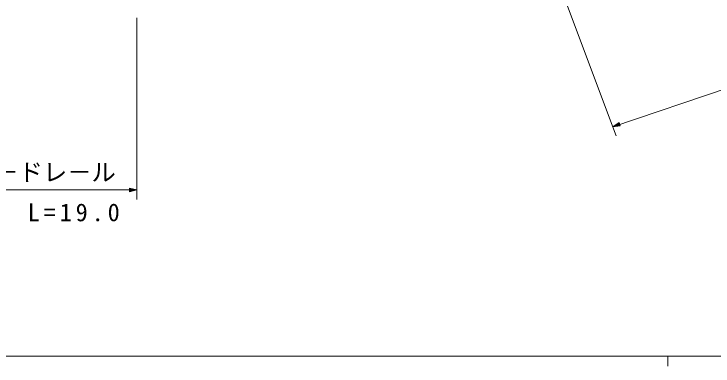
# Model space of a CAD drawing. Units: millimetres, scale not verified. Extents: x 33656 to 673656, y 21260 to 381260.
# Drawn here: x 94336 to 166294, y 205260 to 241537 of the extents above; entities that cross this region are included whole.
import ezdxf
from ezdxf.enums import TextEntityAlignment as Align

# ---------------------------------------------------------------- set-up
doc = ezdxf.new("R2010")
doc.units = ezdxf.units.MM
doc.header["$LTSCALE"] = 1000
doc.layers.add('S-SUV', color=7, linetype='Continuous', lineweight=13)
doc.styles.add('ＭＳ ゴシック', font='')
doc.styles.get('ＭＳ ゴシック').set_extended_font_data('MS Gothic')

msp = doc.modelspace()

# ---------------------------------------------------------------- linework, layer by layer
at = {"layer": 'S-SUV'}
for p, q in [((147209, 253318), (156330, 228977)), ((155980, 229913), (197544, 243955)), ((106987, 222404), (106987, 241137)), ((156616, 230352), (155980, 229913)), ((156052, 229940), (156608, 230319)), ((156123, 229967), (156592, 230283)), ((156592, 230283), (156684, 230037)), ((156608, 230319), (156720, 230021)), ((156748, 230001), (156616, 230352)), ((155980, 229913), (156748, 230001)), ((156720, 230021), (156053, 229941)), ((156684, 230037), (156123, 229967)), ((156194, 229994), (156575, 230247)), ((156648, 230054), (156194, 229994)), ((156266, 230021), (156559, 230211)), ((156612, 230070), (156266, 230021)), ((156336, 230047), (156542, 230174)), ((156575, 230087), (156336, 230047)), ((156408, 230074), (156526, 230138)), ((156533, 230121), (156408, 230074)), ((156539, 230103), (156408, 230074)), ((156526, 230138), (156539, 230103)), ((156542, 230174), (156575, 230087)), ((156559, 230211), (156612, 230070)), ((156575, 230247), (156648, 230054)), ((87251, 223404), (106987, 223404)), ((106987, 223404), (106237, 223591)), ((106237, 223591), (106237, 223216)), ((106237, 223216), (106987, 223404)), ((106255, 223244), (106255, 223563)), ((106255, 223563), (106908, 223404)), ((106910, 223404), (106255, 223244)), ((106283, 223272), (106283, 223535)), ((106283, 223535), (106833, 223404)), ((106833, 223404), (106283, 223272)), ((106312, 223301), (106312, 223507)), ((106312, 223507), (106758, 223404)), ((106758, 223404), (106312, 223301)), ((106340, 223329), (106340, 223479)), ((106340, 223479), (106681, 223404)), ((106681, 223404), (106340, 223329)), ((106368, 223357), (106368, 223451)), ((106368, 223451), (106606, 223404)), ((106606, 223404), (106368, 223357)), ((106396, 223385), (106396, 223422)), ((106396, 223422), (106529, 223404)), ((106396, 223404), (106529, 223404)), ((106529, 223404), (106396, 223385)), ((33656, 206260), (572656, 206260)), ((161656, 206260), (161656, 205260))]:
    msp.add_line(p, q, dxfattribs=at)

# ---------------------------------------------------------------- texts
at = {"layer": 'S-SUV', "style": 'ＭＳ ゴシック'}
msp.add_text('ガ－ドレ－ル', height=1833, dxfattribs=at).set_placement((89816, 223765), align=Align.BOTTOM_LEFT)
at = {"layer": 'S-SUV', "insert": (95747, 220149), "char_height": 1833, "attachment_point": 7, "style": 'ＭＳ ゴシック'}
msp.add_mtext('\\T1.32;L=19.0', dxfattribs=at)

doc.saveas('drawing.dxf')
